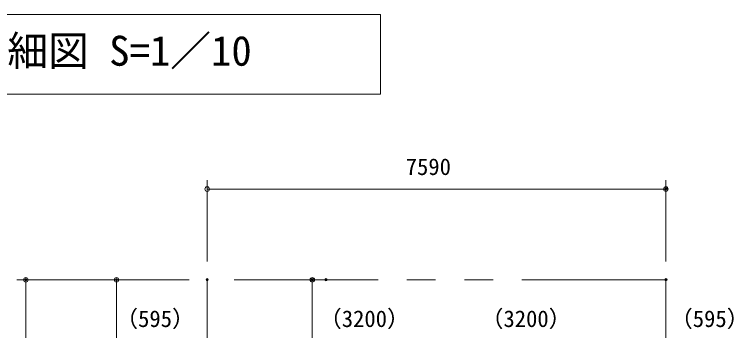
# Model space of a CAD drawing. Units: millimetres, scale not verified. Extents: x 0 to 420, y 0 to 297.
# Drawn here: x 244.7 to 324, y 127.8 to 162.6 of the extents above; entities that cross this region are included whole.
import ezdxf
from ezdxf.enums import TextEntityAlignment as Align

# ---------------------------------------------------------------- set-up
doc = ezdxf.new("R2010")
doc.units = ezdxf.units.MM
doc.header["$LTSCALE"] = 0.5
doc.header["$PDMODE"] = 32
doc.header["$PDSIZE"] = 0.25
doc.linetypes.add('USER3', pattern=[63.5, 31.75, -6.35, 6.35, -6.35, 6.35, -6.35])
doc.layers.add('LY_5', color=2, linetype='Continuous', lineweight=18)
doc.layers.add('LY_6', color=7, linetype='Continuous', lineweight=0)
doc.styles.add('ＭＳ ゴシック', font='')
doc.styles.get('ＭＳ ゴシック').set_extended_font_data('MS Gothic')

# ---------------------------------------------------------------- blocks, each defined once
blk = doc.blocks.new('-022-_DOTBLANK')
at = {"color": 7, "linetype": 'Continuous', "lineweight": 0}
blk.add_line((-0.5, 0), (-1, 0), dxfattribs=at)
blk.add_circle((0, 0), 0.5, dxfattribs=at)

msp = doc.modelspace()

# ---------------------------------------------------------------- linework, layer by layer
at = {"layer": 'LY_5', "color": 7}
for p, q in [((285.0449, 162.6253), (214.7449, 162.6253)), ((285.0449, 153.8253), (285.0449, 162.6253)), ((214.7449, 153.8253), (285.0449, 153.8253))]:
    msp.add_line(p, q, dxfattribs=at)
at = {"layer": 'LY_5', "color": 7, "linetype": 'USER3', "lineweight": 0}
for p, q in [((316.5118, 133.3627), (265.9118, 133.3627)), ((265.9118, 133.3627), (265.9118, 87.8294)), ((316.5118, 87.8294), (316.5118, 133.3627))]:
    msp.add_line(p, q, dxfattribs=at)
at = {"layer": 'LY_6'}
for p, q in [((265.9118, 135.3627), (265.9118, 144.3627)), ((316.5118, 135.3627), (316.5118, 144.3627)), ((265.9118, 143.3627), (316.5118, 143.3627)), ((263.9118, 133.3627), (244.9118, 133.3627)), ((245.9118, 87.8294), (245.9118, 133.3627)), ((263.9118, 133.3627), (254.9118, 133.3627)), ((255.9118, 116.7627), (255.9118, 133.3627)), ((277.5118, 110.596), (277.5118, 133.3627))]:
    msp.add_line(p, q, dxfattribs=at)
for p in [(316.5118, 143.3627), (245.9118, 133.3627), (255.9118, 133.3627), (265.9118, 133.3627), (265.9118, 133.3627), (265.9118, 133.3627), (265.9118, 133.3627), (277.5118, 133.3627), (279.0118, 133.3627), (316.5118, 133.3627), (316.5118, 133.3627)]:
    msp.add_point(p, dxfattribs=at)

# ---------------------------------------------------------------- block references
at = {"layer": 'LY_6', "xscale": 0.5, "yscale": 0.5}
for p, rotation in [((265.9118, 143.3627), 180), ((245.9118, 133.3627), 90), ((255.9118, 133.3627), 90), ((277.5118, 133.3627), 90)]:
    msp.add_blockref('-022-_DOTBLANK', p, dxfattribs=dict(at, rotation=rotation))
msp.add_blockref('-022-_DOTBLANK', (316.5118, 143.3627), dxfattribs=at)

# ---------------------------------------------------------------- texts
at = {"layer": 'LY_5', "color": 7, "style": 'ＭＳ ゴシック'}
msp.add_text('中／角鋳物詳細図 S=1／10', height=3.299, dxfattribs=at).set_placement((216.8676, 155.9753), align=Align.BOTTOM_LEFT)
at = {"layer": 'LY_6', "style": 'ＭＳ ゴシック'}
for s, p in [('7590', (287.8164, 144.3627)), ('（595）', (255.7969, 127.602)), ('（3200）', (278.2621, 127.602)), ('（3200）', (296.0955, 127.602)), ('（595）', (316.9779, 127.602))]:
    msp.add_text(s, height=1.833, dxfattribs=at).set_placement(p, align=Align.BOTTOM_LEFT)

doc.saveas('drawing.dxf')
